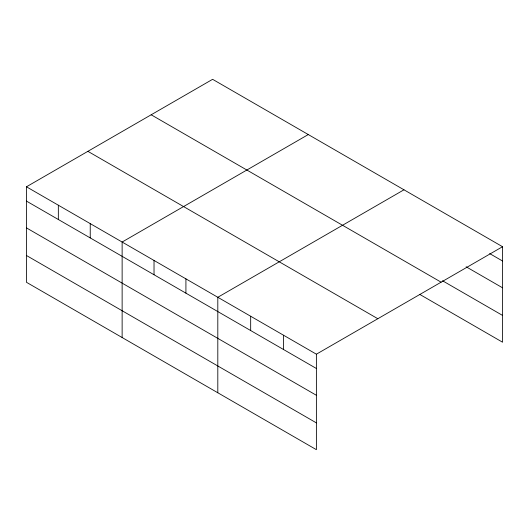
<?xml version="1.0" encoding="UTF-8"?>
<svg xmlns="http://www.w3.org/2000/svg" width="529" height="529" viewBox="0 0 529 529"><rect width="100%" height="100%" fill="white"/><g stroke="black" fill="none" stroke-linecap="round" stroke-linejoin="round"><path stroke-width="0.79" d="M316.388 395.282L316.388 354.192L26.45 186.797L26.45 282.288L316.388 449.683L316.388 395.282L26.45 227.887M419.689 294.362L502.55 342.203L502.55 246.712L212.612 79.317L26.45 186.797M308.288 134.558L122.133 242.037L122.133 337.528M403.971 189.799L217.809 297.278L217.809 392.769M316.388 354.192L502.55 246.712M489.689 253.589L502.55 261.009M466.115 266.775L502.55 287.802M442.542 280.767L502.55 315.41M151.175 114.786L441.12 282.182M87.88 151.327L377.825 318.723M26.45 201.093L316.388 368.488M26.45 255.494L316.388 422.889M283.531 335.221L283.531 349.517M250.673 316.249L250.673 330.546M185.917 278.862L185.917 293.159M154.025 260.447L154.025 274.749M90.234 223.622L90.234 237.918M58.342 205.206L58.342 219.509"/></g></svg>
